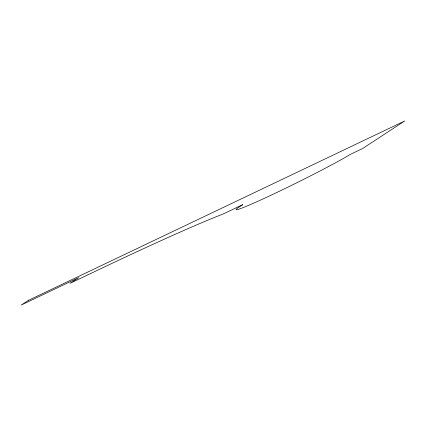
<?xml version="1.0" encoding="UTF-8"?>
<svg xmlns="http://www.w3.org/2000/svg" width="426" height="426" viewBox="0 0 426 426"><rect width="100%" height="100%" fill="white"/><g stroke="black" fill="none" stroke-linecap="round" stroke-linejoin="round"><path stroke-width="0.64" d="M28.494 300.309L21.3 305.016L78.767 277.624L70.034 283.338L104.343 267.001A246.468 10.751 -26.4 0 1 223.197 213.974L242.788 204.634L239.327 206.903A66.989 2.923 -26.4 0 0 273.508 194.048A66.989 2.923 -26.4 0 0 350.337 154.382L362.574 148.546L404.7 120.984L28.494 300.309"/></g></svg>
